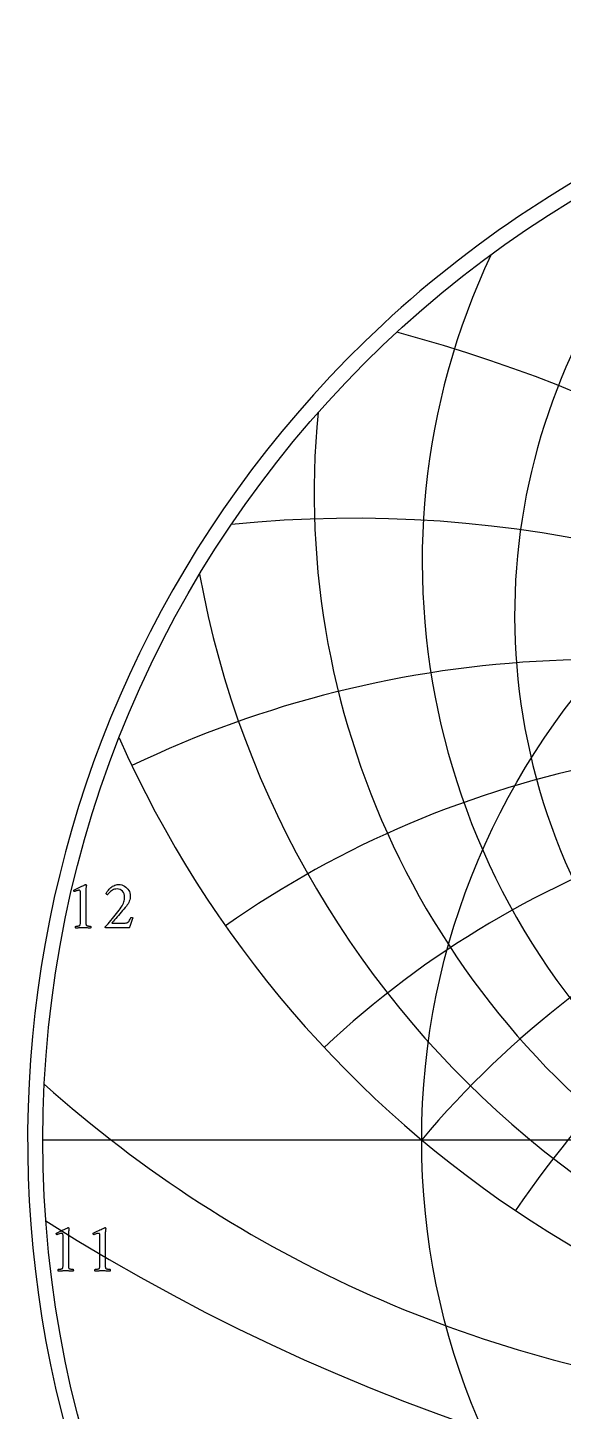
# Model space of a CAD drawing. Header units: millimetres. Extents: x -55 to 55, y -55 to 56.
# Drawn here: x -54.8 to -28.4, y -13.4 to 54.7 of the extents above; entities that cross this region are included whole.
import ezdxf

# ---------------------------------------------------------------- set-up
doc = ezdxf.new("R2010")
doc.units = ezdxf.units.MM
for name, color, linetype in [('CUT_OUTER', 1, 'Continuous'), ('ENGRAVE', 7, 'Continuous'), ('ENGRAVE_FINE', 8, 'Continuous'), ('TEXT', 5, 'Continuous')]:
    doc.layers.add(name, color=color, linetype=linetype)

msp = doc.modelspace()

# ---------------------------------------------------------------- linework, layer by layer
at = {"layer": 'CUT_OUTER'}
for centre, radius, start, end in [((-0.0002, -0.0001), 54.7499, 132.890359, 87.801582), ((-0.0009, 0.0013), 54.7484, 92.19735, 132.890919)]:
    msp.add_arc(centre, radius, start, end, dxfattribs=at)
at = {"layer": 'ENGRAVE'}
msp.add_lwpolyline([(-54, 0), (54, 0)], dxfattribs=at)
for radius in [54, 35.3478]:
    msp.add_circle((0, 0), radius, dxfattribs=at)
for centre, radius, start, end in [((0, 25.8003), 30.7681, 124.801633, 55.198367), ((0, 28.4491), 35.32, 154.69046, 25.30954), ((0, 31.8303), 40.6435, 174.434401, 5.565599), ((0, 36.2337), 47.0406, 190.30301, 349.69699), ((0, 42.1259), 54.9915, 203.97548, 336.02452), ((0, -29.6603), 46.1433, 40, 140), ((0, -29.6603), 46.1433, 40, 140), ((-12.9895, 48.4773), 61.386, 228.168317, 263.981304)]:
    msp.add_arc(centre, radius, start, end, dxfattribs=at)
at = {"layer": 'ENGRAVE_FINE'}
for centre, radius, start, end in [((-54.9915, -29.6603), 71.7863, 15.092561, 75.137638), ((-54.9915, -29.6603), 71.7863, 15.092561, 75.137638), ((-38.7188, -29.6603), 60.2358, 19.26514, 95.711992), ((-38.7188, -29.6603), 60.2358, 19.26514, 95.711992), ((-26.6409, -29.6603), 53.2817, 23.734738, 115.544112), ((-26.6409, -29.6603), 53.2817, 23.734738, 115.544112), ((-16.7948, -29.6603), 49.1047, 28.59547, 125.068875), ((-16.7948, -29.6603), 49.1047, 28.59547, 125.068875), ((-8.1363, -29.6603), 46.8551, 33.966107, 133.101185), ((-8.1363, -29.6603), 46.8551, 33.966107, 133.101185), ((8.1363, -29.6603), 46.8551, 46.898815, 146.033893), ((8.1363, -29.6603), 46.8551, 46.898815, 146.033893), ((0, 81.1276), 100.7212, 237.678517, 302.321483)]:
    msp.add_arc(centre, radius, start, end, dxfattribs=at)
at = {"layer": 'TEXT'}
for points in [[(-52.1486, 10.8093), (-52.1486, 12.1548), (-52.1495, 12.1878), (-52.1524, 12.2153), (-52.1572, 12.2372), (-52.1639, 12.2536), (-52.173, 12.2655), (-52.1848, 12.274), (-52.1994, 12.2791), (-52.2167, 12.2808), (-52.238, 12.2793), (-52.2644, 12.2745), (-52.2959, 12.2665), (-52.3325, 12.2553), (-52.3694, 12.2431), (-52.4015, 12.2319), (-52.429, 12.2218), (-52.4518, 12.2127), (-52.4652, 12.2253), (-52.4748, 12.2391), (-52.4805, 12.2542), (-52.4824, 12.2706), (-52.4824, 12.2708), (-52.4824, 12.2715), (-52.4824, 12.2725), (-52.4824, 12.274), (-52.482, 12.2802), (-52.4807, 12.2851), (-52.4786, 12.2887), (-52.4756, 12.2911), (-52.4078, 12.3218), (-52.3406, 12.3528), (-52.2741, 12.384), (-52.2082, 12.4154), (-52.1454, 12.4455), (-52.0881, 12.4729), (-52.0364, 12.4975), (-51.9902, 12.5193), (-51.952, 12.5372), (-51.9242, 12.55), (-51.9068, 12.5576), (-51.8999, 12.5602), (-51.8931, 12.5602), (-51.8852, 12.5589), (-51.8786, 12.5551), (-51.8733, 12.5487), (-51.8693, 12.5397), (-51.8661, 12.5299), (-51.8633, 12.521), (-51.861, 12.5129), (-51.859, 12.5057), (-51.8599, 12.5005), (-51.8624, 12.4848), (-51.8667, 12.4587), (-51.8727, 12.4222), (-51.8786, 12.3761), (-51.8829, 12.3213), (-51.8854, 12.2577), (-51.8863, 12.1855), (-51.8863, 10.8093), (-51.8862, 10.7724), (-51.8859, 10.7369), (-51.8853, 10.7026), (-51.8846, 10.6696), (-51.883, 10.6387), (-51.8799, 10.6108), (-51.8753, 10.5859), (-51.8693, 10.564), (-51.8635, 10.5557), (-51.8531, 10.5478), (-51.838, 10.5404), (-51.8182, 10.5333), (-51.7957, 10.5271), (-51.7726, 10.5218), (-51.7489, 10.5177), (-51.7245, 10.5146), (-51.7016, 10.5124), (-51.6823, 10.5108), (-51.6667, 10.5098), (-51.6546, 10.5095), (-51.6501, 10.5014), (-51.6466, 10.4908), (-51.6441, 10.4776), (-51.6427, 10.4618), (-51.6428, 10.446), (-51.6449, 10.4328), (-51.6488, 10.4222), (-51.6546, 10.4141), (-51.7047, 10.4174), (-51.7526, 10.4205), (-51.7984, 10.4234), (-51.842, 10.426), (-51.8854, 10.4283), (-51.9306, 10.4299), (-51.9774, 10.4308), (-52.026, 10.4311), (-52.0726, 10.4308), (-52.1171, 10.4299), (-52.1594, 10.4283), (-52.1997, 10.426), (-52.2403, 10.4234), (-52.284, 10.4205), (-52.3306, 10.4174), (-52.3802, 10.4141), (-52.3861, 10.4222), (-52.39, 10.4328), (-52.392, 10.446), (-52.3921, 10.4618), (-52.3908, 10.4776), (-52.3883, 10.4908), (-52.3848, 10.5014), (-52.3802, 10.5095), (-52.3682, 10.5098), (-52.3525, 10.5108), (-52.3333, 10.5124), (-52.3104, 10.5146), (-52.286, 10.5177), (-52.2623, 10.5218), (-52.2392, 10.5271), (-52.2167, 10.5333), (-52.1971, 10.5404), (-52.1826, 10.5478), (-52.1733, 10.5557), (-52.169, 10.564), (-52.1628, 10.5859), (-52.158, 10.6108), (-52.1543, 10.6387), (-52.152, 10.6696), (-52.1505, 10.7026), (-52.1494, 10.7369), (-52.1488, 10.7724), (-52.1486, 10.8093)], [(-49.5665, 10.9217), (-49.5837, 10.8794), (-49.6014, 10.8344), (-49.6195, 10.7866), (-49.638, 10.736), (-49.6563, 10.685), (-49.6738, 10.636), (-49.6904, 10.5888), (-49.7062, 10.5436), (-49.7202, 10.5029), (-49.7317, 10.4695), (-49.7406, 10.4433), (-49.747, 10.4243), (-50.8984, 10.4243), (-50.9036, 10.4283), (-50.9091, 10.4333), (-50.9147, 10.4393), (-50.9206, 10.4465), (-50.9258, 10.4538), (-50.9295, 10.4605), (-50.9317, 10.4666), (-50.9325, 10.472), (-50.8622, 10.5512), (-50.7911, 10.6321), (-50.7192, 10.7147), (-50.6463, 10.799), (-50.574, 10.884), (-50.5033, 10.9685), (-50.4343, 11.0526), (-50.367, 11.1363), (-50.3029, 11.218), (-50.2435, 11.2964), (-50.1888, 11.3713), (-50.1388, 11.4429), (-50.0923, 11.5155), (-50.0549, 11.5834), (-50.0267, 11.6466), (-50.0076, 11.7052), (-49.995, 11.762), (-49.9859, 11.8201), (-49.9805, 11.8795), (-49.9787, 11.9402), (-49.9852, 12.022), (-50.0046, 12.0969), (-50.0371, 12.165), (-50.0826, 12.2263), (-50.138, 12.277), (-50.2005, 12.3132), (-50.27, 12.3349), (-50.3466, 12.3422), (-50.4109, 12.3385), (-50.4709, 12.3277), (-50.5267, 12.3096), (-50.5782, 12.2843), (-50.6253, 12.2547), (-50.6676, 12.2238), (-50.7053, 12.1916), (-50.7383, 12.1582), (-50.7664, 12.1263), (-50.7894, 12.0986), (-50.8073, 12.0752), (-50.8201, 12.056), (-50.8304, 12.0574), (-50.8409, 12.0616), (-50.8517, 12.0685), (-50.8626, 12.0782), (-50.8723, 12.0885), (-50.8793, 12.0973), (-50.8834, 12.1047), (-50.8848, 12.1105), (-50.8774, 12.1285), (-50.8656, 12.1518), (-50.8493, 12.1805), (-50.8286, 12.2144), (-50.8034, 12.2515), (-50.7737, 12.2894), (-50.7395, 12.3281), (-50.7008, 12.3677), (-50.6584, 12.4062), (-50.6127, 12.4418), (-50.5638, 12.4744), (-50.5118, 12.504), (-50.4565, 12.5286), (-50.3981, 12.5461), (-50.3365, 12.5567), (-50.2716, 12.5602), (-50.1934, 12.5552), (-50.1188, 12.5402), (-50.0478, 12.5151), (-49.9804, 12.4801), (-49.9182, 12.4372), (-49.8629, 12.3886), (-49.8143, 12.3342), (-49.7726, 12.274), (-49.7391, 12.21), (-49.7151, 12.1437), (-49.7007, 12.0754), (-49.6959, 12.0049), (-49.6991, 11.9345), (-49.7087, 11.8661), (-49.7247, 11.7999), (-49.747, 11.7358), (-49.7749, 11.6739), (-49.8075, 11.614), (-49.8448, 11.5563), (-49.8867, 11.5008), (-49.9462, 11.4281), (-50.0089, 11.353), (-50.0748, 11.2756), (-50.1439, 11.1959), (-50.2136, 11.1163), (-50.2814, 11.0392), (-50.3473, 10.9647), (-50.4113, 10.8927), (-50.4711, 10.8255), (-50.5246, 10.7654), (-50.5716, 10.7123), (-50.6123, 10.6662), (-49.9514, 10.6662), (-49.9043, 10.6701), (-49.8616, 10.6819), (-49.8234, 10.7016), (-49.7896, 10.7292), (-49.7586, 10.7649), (-49.7287, 10.8088), (-49.6999, 10.8611), (-49.6721, 10.9217), (-49.6672, 10.9306), (-49.6593, 10.937), (-49.6485, 10.9408), (-49.6346, 10.9421), (-49.6287, 10.9417), (-49.621, 10.9404), (-49.6116, 10.9383), (-49.6006, 10.9353), (-49.5895, 10.9319), (-49.5801, 10.9285), (-49.5725, 10.9251), (-49.5665, 10.9217)], [(-53.0055, -6.0684), (-53.0055, -4.7229), (-53.0064, -4.6899), (-53.0093, -4.6624), (-53.0141, -4.6405), (-53.0208, -4.6241), (-53.0299, -4.6122), (-53.0417, -4.6037), (-53.0563, -4.5986), (-53.0736, -4.5968), (-53.0949, -4.5984), (-53.1213, -4.6032), (-53.1528, -4.6112), (-53.1894, -4.6224), (-53.2263, -4.6346), (-53.2584, -4.6458), (-53.2859, -4.6559), (-53.3087, -4.665), (-53.3221, -4.6524), (-53.3317, -4.6386), (-53.3374, -4.6235), (-53.3393, -4.6071), (-53.3393, -4.6069), (-53.3393, -4.6062), (-53.3393, -4.6052), (-53.3393, -4.6037), (-53.3389, -4.5975), (-53.3376, -4.5926), (-53.3355, -4.589), (-53.3325, -4.5866), (-53.2647, -4.5559), (-53.1975, -4.5249), (-53.131, -4.4937), (-53.0651, -4.4623), (-53.0023, -4.4322), (-52.945, -4.4048), (-52.8933, -4.3802), (-52.8471, -4.3584), (-52.8089, -4.3405), (-52.7811, -4.3277), (-52.7637, -4.3201), (-52.7568, -4.3175), (-52.75, -4.3175), (-52.7421, -4.3188), (-52.7355, -4.3226), (-52.7302, -4.329), (-52.7262, -4.338), (-52.723, -4.3478), (-52.7202, -4.3567), (-52.7179, -4.3648), (-52.7159, -4.372), (-52.7168, -4.3772), (-52.7193, -4.3929), (-52.7236, -4.419), (-52.7296, -4.4555), (-52.7355, -4.5016), (-52.7398, -4.5564), (-52.7423, -4.6199), (-52.7432, -4.6922), (-52.7432, -6.0684), (-52.7431, -6.1053), (-52.7428, -6.1408), (-52.7422, -6.1751), (-52.7415, -6.2081), (-52.7399, -6.239), (-52.7368, -6.2669), (-52.7322, -6.2918), (-52.7262, -6.3137), (-52.7204, -6.322), (-52.71, -6.3299), (-52.6949, -6.3373), (-52.6751, -6.3444), (-52.6526, -6.3506), (-52.6295, -6.3559), (-52.6058, -6.36), (-52.5814, -6.3631), (-52.5585, -6.3653), (-52.5392, -6.3669), (-52.5236, -6.3679), (-52.5116, -6.3682), (-52.507, -6.3763), (-52.5035, -6.3869), (-52.501, -6.4001), (-52.4996, -6.4159), (-52.4997, -6.4316), (-52.5018, -6.4448), (-52.5057, -6.4555), (-52.5116, -6.4636), (-52.5616, -6.4603), (-52.6095, -6.4572), (-52.6553, -6.4543), (-52.6989, -6.4517), (-52.7423, -6.4494), (-52.7875, -6.4478), (-52.8343, -6.4469), (-52.8829, -6.4466), (-52.9295, -6.4469), (-52.974, -6.4478), (-53.0163, -6.4494), (-53.0566, -6.4517), (-53.0973, -6.4543), (-53.1409, -6.4572), (-53.1875, -6.4603), (-53.2371, -6.4636), (-53.243, -6.4555), (-53.2469, -6.4448), (-53.2489, -6.4316), (-53.2491, -6.4159), (-53.2477, -6.4001), (-53.2452, -6.3869), (-53.2417, -6.3763), (-53.2371, -6.3682), (-53.2251, -6.3679), (-53.2095, -6.3669), (-53.1902, -6.3653), (-53.1673, -6.3631), (-53.1429, -6.36), (-53.1192, -6.3559), (-53.0961, -6.3506), (-53.0736, -6.3444), (-53.054, -6.3373), (-53.0396, -6.3299), (-53.0302, -6.322), (-53.0259, -6.3137), (-53.0198, -6.2918), (-53.0149, -6.2669), (-53.0112, -6.239), (-53.0089, -6.2081), (-53.0074, -6.1751), (-53.0063, -6.1408), (-53.0057, -6.1053), (-53.0055, -6.0684)], [(-51.1933, -6.0684), (-51.1933, -4.7229), (-51.1942, -4.6899), (-51.1971, -4.6624), (-51.2019, -4.6405), (-51.2086, -4.6241), (-51.2176, -4.6122), (-51.2295, -4.6037), (-51.244, -4.5986), (-51.2614, -4.5968), (-51.2827, -4.5984), (-51.3091, -4.6032), (-51.3406, -4.6112), (-51.3772, -4.6224), (-51.414, -4.6346), (-51.4462, -4.6458), (-51.4737, -4.6559), (-51.4964, -4.665), (-51.5098, -4.6524), (-51.5194, -4.6386), (-51.5252, -4.6235), (-51.5271, -4.6071), (-51.5271, -4.6069), (-51.5271, -4.6062), (-51.5271, -4.6052), (-51.5271, -4.6037), (-51.5267, -4.5975), (-51.5254, -4.5926), (-51.5233, -4.589), (-51.5203, -4.5866), (-51.4525, -4.5559), (-51.3853, -4.5249), (-51.3188, -4.4937), (-51.2529, -4.4623), (-51.1901, -4.4322), (-51.1328, -4.4048), (-51.0811, -4.3802), (-51.0349, -4.3584), (-50.9966, -4.3405), (-50.9689, -4.3277), (-50.9515, -4.3201), (-50.9446, -4.3175), (-50.9378, -4.3175), (-50.9299, -4.3188), (-50.9233, -4.3226), (-50.918, -4.329), (-50.9139, -4.338), (-50.9107, -4.3478), (-50.908, -4.3567), (-50.9056, -4.3648), (-50.9037, -4.372), (-50.9046, -4.3772), (-50.9071, -4.3929), (-50.9114, -4.419), (-50.9173, -4.4555), (-50.9233, -4.5016), (-50.9276, -4.5564), (-50.9301, -4.6199), (-50.931, -4.6922), (-50.931, -6.0684), (-50.9309, -6.1053), (-50.9305, -6.1408), (-50.93, -6.1751), (-50.9293, -6.2081), (-50.9277, -6.239), (-50.9246, -6.2669), (-50.92, -6.2918), (-50.9139, -6.3137), (-50.9082, -6.322), (-50.8977, -6.3299), (-50.8826, -6.3373), (-50.8628, -6.3444), (-50.8404, -6.3506), (-50.8173, -6.3559), (-50.7935, -6.36), (-50.7692, -6.3631), (-50.7463, -6.3653), (-50.727, -6.3669), (-50.7114, -6.3679), (-50.6993, -6.3682), (-50.6947, -6.3763), (-50.6912, -6.3869), (-50.6888, -6.4001), (-50.6874, -6.4159), (-50.6875, -6.4316), (-50.6895, -6.4448), (-50.6935, -6.4555), (-50.6993, -6.4636), (-50.7494, -6.4603), (-50.7973, -6.4572), (-50.843, -6.4543), (-50.8867, -6.4517), (-50.9301, -6.4494), (-50.9752, -6.4478), (-51.0221, -6.4469), (-51.0706, -6.4466), (-51.1173, -6.4469), (-51.1617, -6.4478), (-51.2041, -6.4494), (-51.2444, -6.4517), (-51.285, -6.4543), (-51.3287, -6.4572), (-51.3753, -6.4603), (-51.4249, -6.4636), (-51.4308, -6.4555), (-51.4347, -6.4448), (-51.4367, -6.4316), (-51.4368, -6.4159), (-51.4354, -6.4001), (-51.433, -6.3869), (-51.4295, -6.3763), (-51.4249, -6.3682), (-51.4129, -6.3679), (-51.3972, -6.3669), (-51.378, -6.3653), (-51.3551, -6.3631), (-51.3307, -6.36), (-51.3069, -6.3559), (-51.2838, -6.3506), (-51.2614, -6.3444), (-51.2418, -6.3373), (-51.2273, -6.3299), (-51.218, -6.322), (-51.2137, -6.3137), (-51.2075, -6.2918), (-51.2026, -6.2669), (-51.199, -6.239), (-51.1967, -6.2081), (-51.1952, -6.1751), (-51.1941, -6.1408), (-51.1935, -6.1053), (-51.1933, -6.0684)]]:
    msp.add_lwpolyline(points, close=True, dxfattribs=at)

doc.saveas('drawing.dxf')
